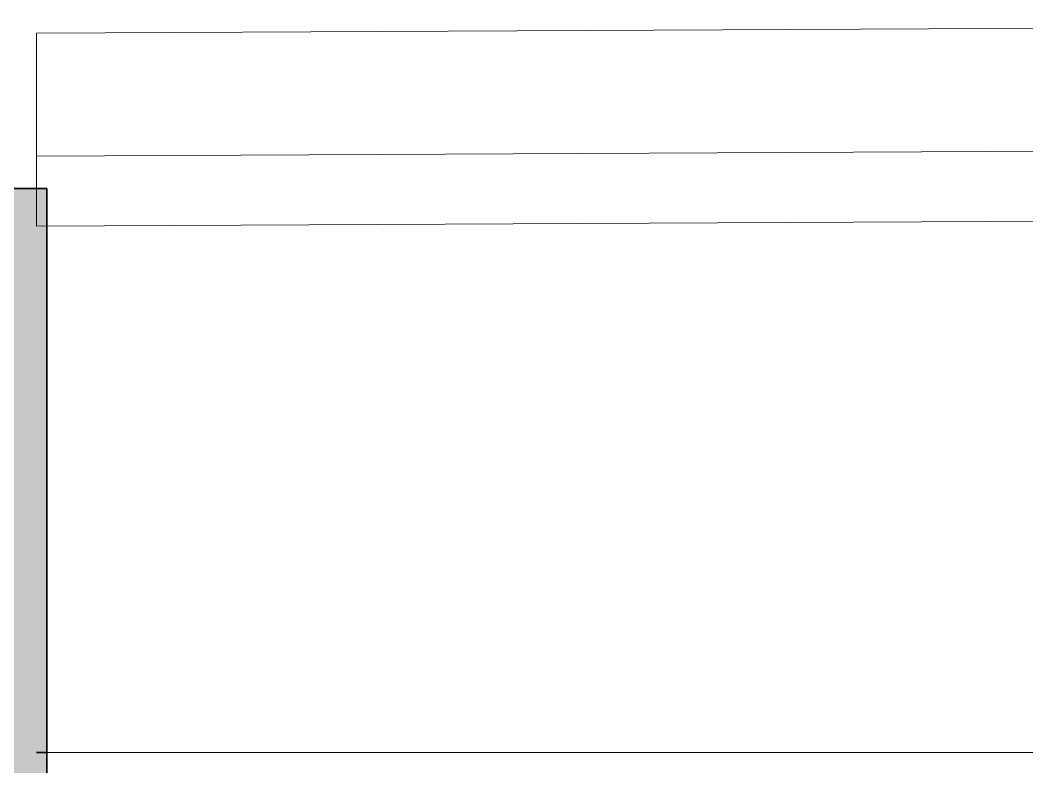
# Model space of a CAD drawing. Header units: centimetres. Extents: x 0.3 to 84.3, y 0.3 to 59.7.
# Drawn here: x 18.1067 to 18.4738, y 49.3033 to 49.5756 of the extents above; entities that cross this region are included whole.
import ezdxf

# ---------------------------------------------------------------- set-up
doc = ezdxf.new("R2010")
doc.units = ezdxf.units.CM
doc.linetypes.add('AUSGEZOGEN', pattern=[0])
doc.layers.add('Plankopf', color=7, linetype='AUSGEZOGEN', lineweight=25)

msp = doc.modelspace()

# ---------------------------------------------------------------- hatches: boundary and pattern name
at = {"layer": 'Plankopf', "linetype": 'AUSGEZOGEN', "lineweight": 13, "true_color": 0xababab}
msp.add_hatch(color=253, dxfattribs=at).paths.add_polyline_path([(17.08365, 49.51415), (17.08365, 48.30385), (18.11635, 48.30385), (18.11635, 49.51415)])

# ---------------------------------------------------------------- linework, layer by layer
at = {"layer": 'Plankopf', "color": 7, "linetype": 'AUSGEZOGEN', "lineweight": 13}
for p, q in [((18.11264, 49.50043), (18.11264, 49.57079)), ((18.11635, 49.30852), (18.95744, 49.30852))]:
    msp.add_line(p, q, dxfattribs=at)
at = {"layer": 'Plankopf', "color": 7, "linetype": 'AUSGEZOGEN', "lineweight": 35}
for p, q in [((17.08365, 49.51415), (18.11635, 49.51415)), ((18.11635, 49.51415), (18.11635, 48.30385)), ((18.11264, 49.30852), (18.11635, 49.30852))]:
    msp.add_line(p, q, dxfattribs=at)
at = {"layer": 'Plankopf', "color": 7, "linetype": 'AUSGEZOGEN', "lineweight": 13}
for points in [[(18.11264, 49.57079), (19.08866, 49.57556), (19.98061, 49.25434), (19.96542, 49.21217), (19.10441, 49.50528), (19.08104, 49.50517), (18.11264, 49.50043)], [(18.11264, 49.52599), (19.08091, 49.53074), (19.96542, 49.21217)]]:
    msp.add_lwpolyline(points, dxfattribs=at)

doc.saveas('drawing.dxf')
